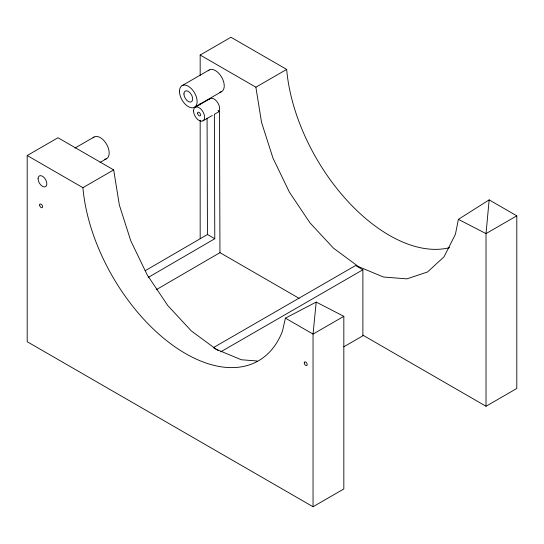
<?xml version="1.0" encoding="UTF-8"?>
<svg xmlns="http://www.w3.org/2000/svg" width="544" height="544" viewBox="0 0 544 544"><rect width="100%" height="100%" fill="white"/><g stroke="black" fill="none" stroke-linecap="round" stroke-linejoin="round"><path stroke-width="0.82" d="M489.165 199.879L486.016 233.6L486.016 406.252L516.8 388.477L516.8 215.832L489.165 199.879L458.381 219.368L455.43 234.28L444.013 256.829L427.509 271.993L406.912 278.861L383.438 277.032L358.489 266.608L333.533 248.214L310.06 222.945L289.462 192.29L272.966 158.08L261.542 122.339L255.877 87.19L200.172 55.032L200.172 75.344M316.193 302.083L313.045 334.091L313.045 506.743L343.828 488.968L343.828 316.322L316.193 302.083L285.41 318.138L282.458 331.18A145.921 84.245 60 0 1 172.944 345.413A145.921 84.245 60 0 1 82.906 187.68L27.2 155.523L27.2 341.714L313.045 506.743M218.028 110.507L219.497 111.35L214.363 114.335L214.778 238.734L148.104 277.522M145.173 270.735L207.448 234.505L207.08 118.191M156.196 289.741L219.96 252.647L219.497 111.35M200.172 55.032L230.955 37.257L286.661 69.414A145.921 84.245 60 0 0 449.677 247.622M27.2 155.523L57.984 137.748L113.689 169.905L119.354 205.054L130.771 240.795L147.274 275.006L167.872 305.66L191.345 330.936L216.294 349.33L241.25 359.747L257.176 360.992M182.063 85.639L209.182 69.979M75.031 148.036L94.092 137.034M194.541 107.243L221.66 91.589M195.16 107.284L210.188 98.614M100.014 162.466L106.61 158.658M255.877 87.19L286.661 69.414M82.906 187.68L113.689 169.905M202.987 120.836L212.289 115.464M220.694 351.866L362.882 269.776L362.882 335.791L343.828 346.786M516.8 215.832L486.016 233.6L458.381 219.368M343.828 316.322L313.045 334.091L285.41 318.138M362.882 269.776L355.552 265.54L213.364 347.636L218.498 350.594M207.448 234.505L214.778 238.734M219.96 252.647L299.118 298.35M362.882 335.165L486.016 406.252M200.172 103.272L200.172 104.965M200.172 120.197L200.172 238.68M208.189 70.774A12.478 7.201 60 0 1 221.925 77.656A12.478 7.201 60 0 1 219.83 92.154M93.099 137.829A12.492 7.215 60 0 1 106.848 144.69A12.492 7.215 60 0 1 104.781 159.229M209.311 99.43A7.82 4.515 60 0 1 216.866 101.449A7.82 4.515 60 0 1 218.892 111.343M304.252 362.868A2.074 1.197 60 0 0 306.449 365.602A2.074 1.197 60 0 0 306.449 362.671A2.074 1.197 60 0 0 304.252 362.868M38.053 178.745A6.222 3.59 60 0 0 44.656 186.939A6.222 3.59 60 0 0 44.635 178.14A6.222 3.59 60 0 0 38.053 178.745M39.658 205.034A2.074 1.197 60 0 0 41.861 207.767A2.074 1.197 60 0 0 41.861 204.836A2.074 1.197 60 0 0 39.658 205.034M183.913 93.908A6.202 3.584 60 0 0 190.495 102.095A6.202 3.584 60 0 0 190.495 93.323A6.202 3.584 60 0 0 183.913 93.908M179.479 91.351A12.478 7.201 60 0 0 192.712 107.807A12.478 7.201 60 0 0 192.712 90.168A12.478 7.201 60 0 0 179.479 91.351M197.608 113.213A2.074 1.197 60 0 0 199.804 115.947A2.074 1.197 60 0 0 199.804 113.016A2.074 1.197 60 0 0 197.608 113.213M193.542 110.867A7.82 4.515 60 0 0 201.838 121.19A7.82 4.515 60 0 0 201.838 110.126A7.82 4.515 60 0 0 193.542 110.867"/></g></svg>
